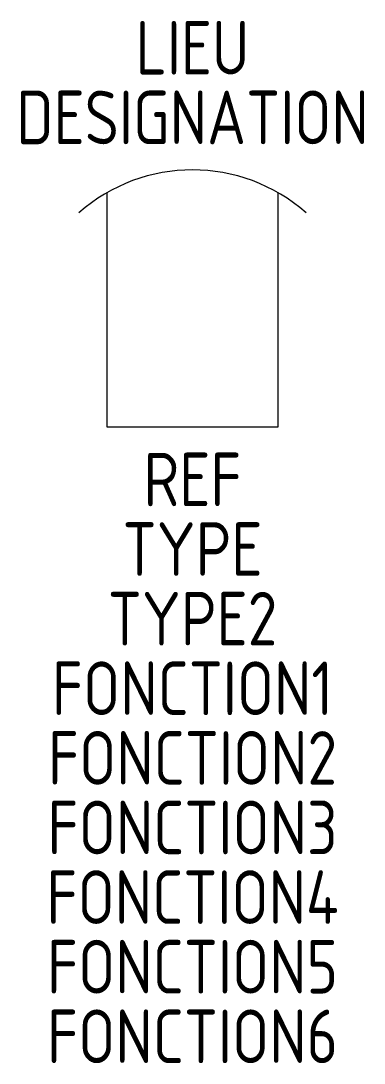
# Model space of a CAD drawing. Header units: millimetres. Extents: x -8 to 8, y -41.7 to 7.
import ezdxf
from ezdxf.enums import TextEntityAlignment as Align

# ---------------------------------------------------------------- set-up
doc = ezdxf.new("R2010")
doc.units = ezdxf.units.MM
doc.layers.add('SYMB_TXT_NOM', color=3, linetype='Continuous')
doc.layers.add('SYMBOLE', color=3, linetype='Continuous')
doc.styles.add('NET2_5', font='isocp.shx', dxfattribs={"width": 0.9, "height": 2.5})

msp = doc.modelspace()

# ---------------------------------------------------------------- linework, layer by layer
at = {"layer": 'SYMBOLE'}
msp.add_lwpolyline([(-4, -1.072), (-4, -12), (4, -12), (4, -1.072)], dxfattribs=at)
msp.add_arc((0, -8), 8, 48.5274, 131.4726, dxfattribs=at)

# ---------------------------------------------------------------- texts
at = {"layer": 'SYMB_TXT_NOM', "style": 'NET2_5', "width": 0.9, "flags": 8}
for tag, p in [('LIEU', (0, 4.45)), ('DESIGNATION', (0, 1.2)), ('REF', (0, -15.7)), ('TYPE', (0, -18.95)), ('TYPE2', (0, -22.2)), ('FONCTION1', (0, -25.45)), ('FONCTION2', (0, -28.7)), ('FONCTION3', (0, -31.95)), ('FONCTION4', (0, -35.2)), ('FONCTION5', (0, -38.45)), ('FONCTION6', (0, -41.7))]:
    msp.add_attdef(tag, text='', height=2.5, dxfattribs=at).set_placement(p, align=Align.CENTER)

doc.saveas('drawing.dxf')
